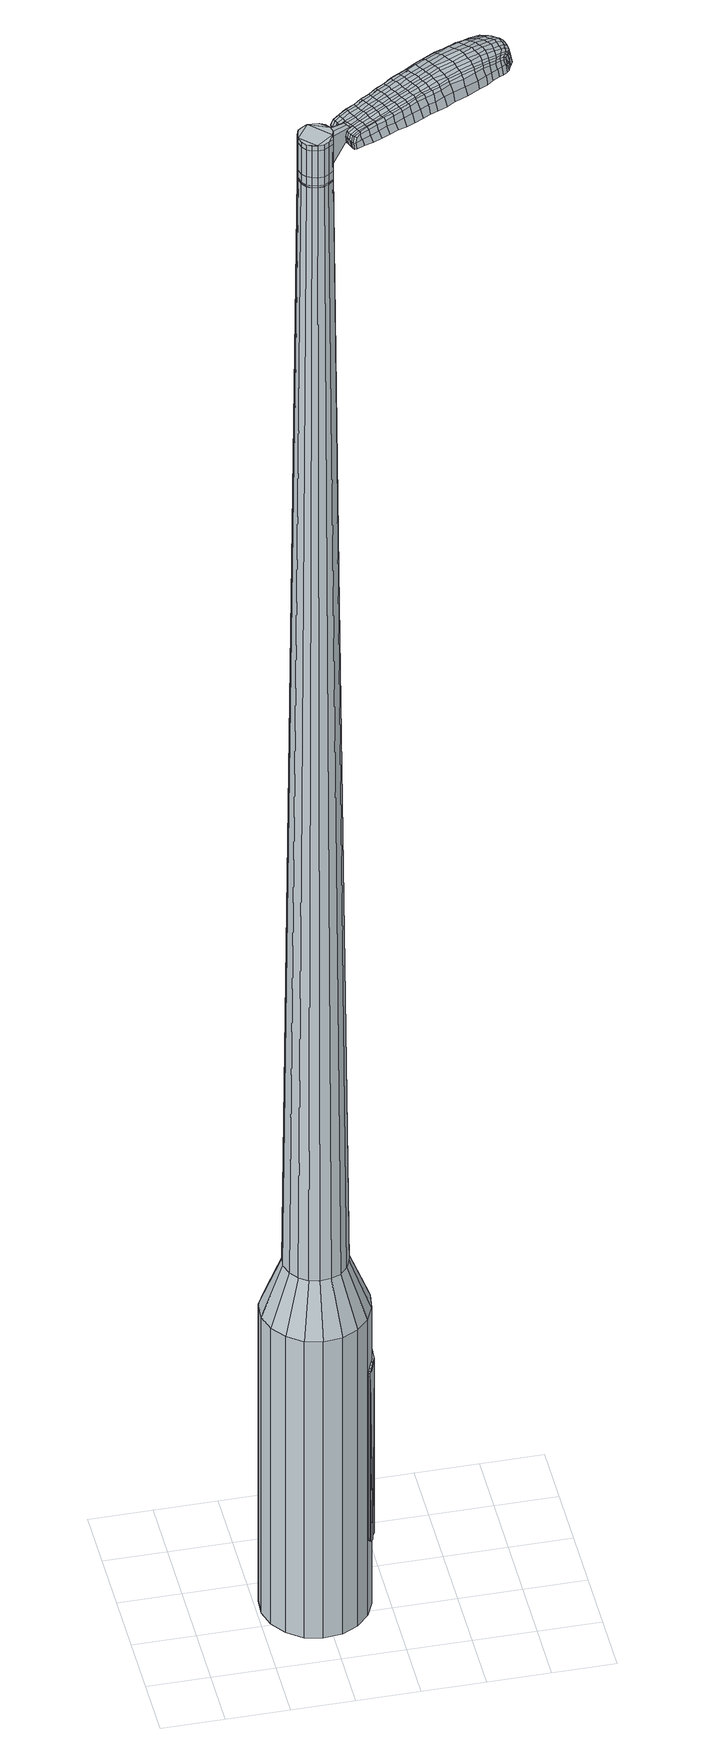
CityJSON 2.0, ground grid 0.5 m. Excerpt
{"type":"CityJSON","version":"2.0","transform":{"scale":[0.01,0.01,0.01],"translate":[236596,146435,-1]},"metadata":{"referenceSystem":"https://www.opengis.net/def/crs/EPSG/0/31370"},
"CityObjects":{
"object1":{"type":"GenericCityObject","attributes":{"cluster":511,"mean_distance_to_centroid":0.102,"new_centroid_x":236596.95,"new_centroid_y":146435.67,"mean_distance_to_camera":11.5,"H1":17.85,"H2":18.41,"Z_final":112.65,"cluster2":-1,"proj_x":236598.95,"proj_y":146439.86,"id_line":33864,"bearing_l":115.55,"distance":4.65,"orientation":"right","G_obj":25.55},"geometry":[{"type":"MultiSurface","lod":"2","boundaries":[[[0,1,2,3]],[[1,4,5,2]],[[4,6,7,5]],[[6,8,9,7]],[[8,10,11,9]],[[10,12,13,11]],[[12,14,15,13]],[[14,16,17,15]],[[16,18,19,17]],[[18,20,21,19]],[[20,22,23,21]],[[22,24,25,23]],[[24,26,27,25]],[[26,28,29,27]],[[28,30,31,29]],[[30,32,33,31]],[[32,34,35,33]],[[34,0,3,35]],[[36,37,38,39]],[[38,40,41,42]],[[41,43,42]],[[42,44,45,46]],[[45,47,46]],[[46,48,49,50]],[[49,51,50]],[[42,46,50,38]],[[50,52,39,38]],[[53,36,39]],[[2,5,7,35]],[[7,9,11,15]],[[11,13,15]],[[15,17,19,23]],[[19,21,23]],[[23,25,27,31]],[[27,29,31]],[[15,23,31,7]],[[31,33,35,7]],[[3,2,35]],[[1,0,54,55]],[[0,34,56,54]],[[34,32,57,56]],[[32,30,58,57]],[[30,28,59,58]],[[28,26,60,59]],[[26,24,61,60]],[[24,22,62,61]],[[22,20,63,62]],[[20,18,64,63]],[[18,16,65,64]],[[16,14,66,65]],[[14,12,67,66]],[[12,10,68,67]],[[10,8,69,68]],[[8,6,70,69]],[[6,4,71,70]],[[4,1,55,71]],[[55,54,72,73]],[[54,56,74,72]],[[56,57,75,74]],[[57,58,76,75]],[[58,59,77,76]],[[59,60,78,77]],[[60,61,79,78]],[[61,62,80,79]],[[62,63,81,80]],[[63,64,82,81]],[[64,65,83,82]],[[65,66,84,83]],[[66,67,85,84]],[[67,68,86,85]],[[68,69,87,86]],[[69,70,88,87]],[[70,71,89,88]],[[71,55,73,89]],[[90,91,92,93]],[[94,95,91,90]],[[75,96,95,94]],[[76,97,96,75]],[[98,99,97,76]],[[100,101,99,98]],[[102,103,101,100]],[[104,105,103,102]],[[106,107,105,104]],[[108,109,107,106]],[[110,111,109,108]],[[84,112,111,110]],[[85,113,112,84]],[[114,115,113,85]],[[87,116,115,114]],[[117,118,116,87]],[[89,119,118,117]],[[93,92,119,89]],[[120,121,122,123]],[[124,120,123,125]],[[126,124,125,127]],[[128,126,127,129]],[[130,128,129,131]],[[132,130,131,133]],[[134,132,133,135]],[[136,134,135,137]],[[138,136,137,139]],[[140,138,139,141]],[[142,140,141,143]],[[144,142,143,145]],[[146,144,145,147]],[[148,146,147,149]],[[150,148,149,151]],[[152,150,151,153]],[[73,72,90,93]],[[72,74,94,90]],[[74,75,94]],[[77,98,76]],[[77,78,100,98]],[[78,79,102,100]],[[79,80,104,102]],[[80,81,106,104]],[[81,82,108,106]],[[82,83,110,108]],[[83,84,110]],[[86,114,85]],[[86,87,114]],[[88,117,87]],[[88,89,117]],[[73,93,89]],[[154,155,92,91]],[[155,119,92]],[[156,118,119]],[[156,116,118]],[[157,115,116]],[[157,113,115]],[[158,111,112]],[[158,159,109,111]],[[159,160,107,109]],[[160,161,105,107]],[[161,162,103,105]],[[162,163,101,103]],[[163,164,99,101]],[[164,97,99]],[[165,95,96]],[[165,154,91,95]],[[39,52,152,166]],[[155,154,167,153]],[[53,39,166,121]],[[154,165,122,167]],[[36,53,121,120]],[[165,96,123,122]],[[37,36,120,124]],[[96,97,125,123]],[[38,37,124,126]],[[97,164,127,125]],[[40,38,126,128]],[[164,163,129,127]],[[41,40,128,130]],[[163,162,131,129]],[[43,41,130,132]],[[162,161,133,131]],[[42,43,132,134]],[[161,160,135,133]],[[44,42,134,136]],[[160,159,137,135]],[[45,44,136,138]],[[159,158,139,137]],[[47,45,138,140]],[[158,112,141,139]],[[46,47,140,142]],[[112,113,143,141]],[[48,46,142,144]],[[113,157,145,143]],[[49,48,144,146]],[[157,116,147,145]],[[51,49,146,148]],[[116,156,149,147]],[[50,51,148,150]],[[156,119,151,149]],[[52,50,150,152]],[[119,155,153,151]],[[152,153,168,169]],[[153,167,170,168]],[[167,122,171,170]],[[122,121,172,171]],[[121,166,173,172]],[[166,152,169,173]],[[174,175,176,177]],[[178,174,177,179]],[[174,178,180,181]],[[175,174,181,182]],[[183,184,185,186]],[[187,183,186,188]],[[183,187,189,190]],[[184,183,190,191]],[[192,193,194,195]],[[196,192,195,197]],[[192,196,198,199]],[[193,192,199,200]],[[201,202,203,204]],[[205,201,204,206]],[[201,205,207,208]],[[202,201,208,209]],[[210,211,212,213]],[[214,210,213,215]],[[210,214,216,217]],[[211,210,217,218]],[[219,220,221,222]],[[223,219,222,224]],[[219,223,225,226]],[[220,219,226,227]],[[228,229,230,231]],[[220,228,231,221]],[[228,220,227,232]],[[229,228,232,233]],[[234,235,236,237]],[[229,234,237,230]],[[234,229,233,238]],[[235,234,238,239]],[[240,178,179,241]],[[235,240,241,236]],[[240,235,239,242]],[[178,240,242,180]],[[243,244,245,246]],[[247,243,246,248]],[[243,247,249,250]],[[244,243,250,251]],[[252,253,254,255]],[[244,252,255,245]],[[252,244,251,256]],[[253,252,256,257]],[[258,259,260,261]],[[253,258,261,254]],[[258,253,257,262]],[[259,258,262,263]],[[264,265,266,267]],[[259,264,267,260]],[[264,259,263,268]],[[265,264,268,269]],[[270,175,182,271]],[[265,270,271,266]],[[270,265,269,272]],[[175,270,272,176]],[[273,274,275,276]],[[277,273,276,278]],[[273,277,279,280]],[[274,273,280,281]],[[282,283,284,285]],[[274,282,285,275]],[[282,274,281,286]],[[283,282,286,287]],[[288,289,290,291]],[[283,288,291,284]],[[288,283,287,292]],[[289,288,292,293]],[[294,187,188,295]],[[289,294,295,290]],[[294,289,293,296]],[[187,294,296,189]],[[297,298,299,300]],[[301,297,300,302]],[[297,301,303,304]],[[298,297,304,305]],[[306,307,308,309]],[[298,306,309,299]],[[306,298,305,310]],[[307,306,310,311]],[[312,313,314,315]],[[307,312,315,308]],[[312,307,311,316]],[[313,312,316,317]],[[318,319,320,321]],[[313,318,321,314]],[[318,313,317,322]],[[319,318,322,323]],[[324,184,191,325]],[[319,324,325,320]],[[324,319,323,326]],[[184,324,326,185]],[[327,213,212,328]],[[329,327,328,330]],[[327,329,331,332]],[[213,327,332,215]],[[333,329,330,334]],[[335,333,334,336]],[[333,335,337,338]],[[329,333,338,331]],[[339,335,336,340]],[[341,339,340,342]],[[339,341,343,344]],[[335,339,344,337]],[[345,341,342,346]],[[347,345,346,348]],[[345,347,349,350]],[[341,345,350,343]],[[351,347,348,352]],[[202,351,352,203]],[[351,202,209,353]],[[347,351,353,349]],[[354,355,200,199]],[[356,354,199,198]],[[354,356,357,358]],[[355,354,358,359]],[[360,361,359,358]],[[362,360,358,357]],[[360,362,363,364]],[[361,360,364,365]],[[366,367,365,364]],[[368,366,364,363]],[[366,368,369,370]],[[367,366,370,371]],[[372,373,371,370]],[[374,372,370,369]],[[372,374,207,205]],[[373,372,205,206]],[[375,376,377,378]],[[277,375,378,279]],[[375,277,278,379]],[[376,375,379,380]],[[381,196,197,382]],[[376,381,382,377]],[[381,376,380,383]],[[196,381,383,198]],[[384,385,386,387]],[[223,384,387,225]],[[384,223,224,388]],[[385,384,388,389]],[[390,391,392,393]],[[385,390,393,386]],[[390,385,389,394]],[[391,390,394,395]],[[396,193,200,397]],[[391,396,397,392]],[[396,391,395,398]],[[193,396,398,194]],[[399,400,401,402]],[[181,399,402,182]],[[399,181,180,403]],[[400,399,403,404]],[[405,406,407,408]],[[400,405,408,401]],[[405,400,404,409]],[[406,405,409,410]],[[411,204,203,412]],[[406,411,412,407]],[[411,406,410,413]],[[204,411,413,206]],[[414,415,416,417]],[[186,414,417,188]],[[414,186,185,418]],[[415,414,418,419]],[[420,208,207,421]],[[415,420,421,416]],[[420,415,419,422]],[[208,420,422,209]],[[423,424,425,426]],[[301,423,426,303]],[[423,301,302,427]],[[424,423,427,428]],[[429,214,215,430]],[[424,429,430,425]],[[429,424,428,431]],[[214,429,431,216]],[[432,433,434,435]],[[247,432,435,249]],[[432,247,248,436]],[[433,432,436,437]],[[438,439,440,441]],[[433,438,441,434]],[[438,433,437,442]],[[439,438,442,443]],[[444,211,218,445]],[[439,444,445,440]],[[444,439,443,446]],[[211,444,446,212]],[[447,448,437,436]],[[246,447,436,248]],[[447,246,245,449]],[[448,447,449,450]],[[451,452,443,442]],[[448,451,442,437]],[[451,448,450,453]],[[452,451,453,454]],[[455,328,212,446]],[[452,455,446,443]],[[455,452,454,456]],[[328,455,456,330]],[[457,458,459,460]],[[304,457,460,305]],[[457,304,303,426]],[[458,457,426,425]],[[461,332,331,462]],[[458,461,462,459]],[[461,458,425,430]],[[332,461,430,215]],[[463,464,450,449]],[[255,463,449,245]],[[463,255,254,465]],[[464,463,465,466]],[[467,468,454,453]],[[464,467,453,450]],[[467,464,466,469]],[[468,467,469,470]],[[471,334,330,456]],[[468,471,456,454]],[[471,468,470,472]],[[334,471,472,336]],[[473,474,475,476]],[[310,473,476,311]],[[473,310,305,460]],[[474,473,460,459]],[[477,338,337,478]],[[474,477,478,475]],[[477,474,459,462]],[[338,477,462,331]],[[479,480,466,465]],[[261,479,465,254]],[[479,261,260,481]],[[480,479,481,482]],[[483,484,470,469]],[[480,483,469,466]],[[483,480,482,485]],[[484,483,485,486]],[[487,340,336,472]],[[484,487,472,470]],[[487,484,486,488]],[[340,487,488,342]],[[489,490,491,492]],[[316,489,492,317]],[[489,316,311,476]],[[490,489,476,475]],[[493,344,343,494]],[[490,493,494,491]],[[493,490,475,478]],[[344,493,478,337]],[[495,496,482,481]],[[267,495,481,260]],[[495,267,266,497]],[[496,495,497,498]],[[499,500,486,485]],[[496,499,485,482]],[[499,496,498,501]],[[500,499,501,502]],[[503,346,342,488]],[[500,503,488,486]],[[503,500,502,504]],[[346,503,504,348]],[[505,506,507,508]],[[322,505,508,323]],[[505,322,317,492]],[[506,505,492,491]],[[509,350,349,510]],[[506,509,510,507]],[[509,506,491,494]],[[350,509,494,343]],[[511,512,498,497]],[[271,511,497,266]],[[511,271,182,402]],[[512,511,402,401]],[[513,514,502,501]],[[512,513,501,498]],[[513,512,401,408]],[[514,513,408,407]],[[515,352,348,504]],[[514,515,504,502]],[[515,514,407,412]],[[352,515,412,203]],[[516,517,419,418]],[[326,516,418,185]],[[516,326,323,508]],[[517,516,508,507]],[[518,353,209,422]],[[517,518,422,419]],[[518,517,507,510]],[[353,518,510,349]],[[519,520,380,379]],[[276,519,379,278]],[[519,276,275,521]],[[520,519,521,522]],[[523,356,198,383]],[[520,523,383,380]],[[523,520,522,524]],[[356,523,524,357]],[[525,526,527,528]],[[226,525,528,227]],[[525,226,225,387]],[[526,525,387,386]],[[529,530,531,532]],[[526,529,532,527]],[[529,526,386,393]],[[530,529,393,392]],[[533,355,359,534]],[[530,533,534,531]],[[533,530,392,397]],[[355,533,397,200]],[[535,536,522,521]],[[285,535,521,275]],[[535,285,284,537]],[[536,535,537,538]],[[539,362,357,524]],[[536,539,524,522]],[[539,536,538,540]],[[362,539,540,363]],[[541,542,543,544]],[[232,541,544,233]],[[541,232,227,528]],[[542,541,528,527]],[[545,546,547,548]],[[542,545,548,543]],[[545,542,527,532]],[[546,545,532,531]],[[549,361,365,550]],[[546,549,550,547]],[[549,546,531,534]],[[361,549,534,359]],[[551,552,538,537]],[[291,551,537,284]],[[551,291,290,553]],[[552,551,553,554]],[[555,368,363,540]],[[552,555,540,538]],[[555,552,554,556]],[[368,555,556,369]],[[557,558,559,560]],[[238,557,560,239]],[[557,238,233,544]],[[558,557,544,543]],[[561,562,563,564]],[[558,561,564,559]],[[561,558,543,548]],[[562,561,548,547]],[[565,367,371,566]],[[562,565,566,563]],[[565,562,547,550]],[[367,565,550,365]],[[567,568,554,553]],[[295,567,553,290]],[[567,295,188,417]],[[568,567,417,416]],[[569,374,369,556]],[[568,569,556,554]],[[569,568,416,421]],[[374,569,421,207]],[[570,571,404,403]],[[242,570,403,180]],[[570,242,239,560]],[[571,570,560,559]],[[572,573,410,409]],[[571,572,409,404]],[[572,571,559,564]],[[573,572,564,563]],[[574,373,206,413]],[[573,574,413,410]],[[574,573,563,566]],[[373,574,566,371]],[[575,576,577,578]],[[578,577,579,580]],[[581,579,577,582]],[[582,577,576,583]],[[584,585,586,587]],[[587,586,588,589]],[[590,588,586,591]],[[591,586,585,592]],[[593,594,595,596]],[[596,595,597,598]],[[599,597,595,600]],[[600,595,594,601]],[[602,603,604,605]],[[605,604,606,607]],[[608,606,604,609]],[[609,604,603,610]],[[611,612,613,614]],[[614,613,615,616]],[[617,615,613,618]],[[618,613,612,619]],[[620,621,622,623]],[[623,622,624,625]],[[626,624,622,627]],[[627,622,621,628]],[[629,630,631,632]],[[632,631,621,620]],[[628,621,631,633]],[[633,631,630,634]],[[635,636,637,638]],[[638,637,630,629]],[[634,630,637,639]],[[639,637,636,640]],[[580,579,641,642]],[[642,641,636,635]],[[640,636,641,643]],[[643,641,579,581]],[[644,645,646,647]],[[647,646,648,649]],[[650,648,646,651]],[[651,646,645,652]],[[653,654,655,656]],[[656,655,645,644]],[[652,645,655,657]],[[657,655,654,658]],[[659,660,661,662]],[[662,661,654,653]],[[658,654,661,663]],[[663,661,660,664]],[[665,666,667,668]],[[668,667,660,659]],[[664,660,667,669]],[[669,667,666,670]],[[583,576,671,672]],[[672,671,666,665]],[[670,666,671,673]],[[673,671,576,575]],[[674,675,676,677]],[[677,676,678,679]],[[680,678,676,681]],[[681,676,675,682]],[[683,684,685,686]],[[686,685,675,674]],[[682,675,685,687]],[[687,685,684,688]],[[689,690,691,692]],[[692,691,684,683]],[[688,684,691,693]],[[693,691,690,694]],[[589,588,695,696]],[[696,695,690,689]],[[694,690,695,697]],[[697,695,588,590]],[[698,699,700,701]],[[701,700,702,703]],[[704,702,700,705]],[[705,700,699,706]],[[707,708,709,710]],[[710,709,699,698]],[[706,699,709,711]],[[711,709,708,712]],[[713,714,715,716]],[[716,715,708,707]],[[712,708,715,717]],[[717,715,714,718]],[[719,720,721,722]],[[722,721,714,713]],[[718,714,721,723]],[[723,721,720,724]],[[592,585,725,726]],[[726,725,720,719]],[[724,720,725,727]],[[727,725,585,584]],[[611,614,728,729]],[[729,728,730,731]],[[732,730,728,733]],[[733,728,614,616]],[[731,730,734,735]],[[735,734,736,737]],[[738,736,734,739]],[[739,734,730,732]],[[737,736,740,741]],[[741,740,742,743]],[[744,742,740,745]],[[745,740,736,738]],[[743,742,746,747]],[[747,746,748,749]],[[750,748,746,751]],[[751,746,742,744]],[[749,748,752,753]],[[753,752,603,602]],[[610,603,752,754]],[[754,752,748,750]],[[601,755,756,600]],[[600,756,757,599]],[[758,757,756,759]],[[759,756,755,760]],[[760,761,762,759]],[[759,762,763,758]],[[764,763,762,765]],[[765,762,761,766]],[[766,767,768,765]],[[765,768,769,764]],[[770,769,768,771]],[[771,768,767,772]],[[772,773,774,771]],[[771,774,775,770]],[[608,775,774,606]],[[606,774,773,607]],[[776,777,778,779]],[[779,778,678,680]],[[679,678,778,780]],[[780,778,777,781]],[[598,597,782,783]],[[783,782,777,776]],[[781,777,782,784]],[[784,782,597,599]],[[785,786,787,788]],[[788,787,624,626]],[[625,624,787,789]],[[789,787,786,790]],[[791,792,793,794]],[[794,793,786,785]],[[790,786,793,795]],[[795,793,792,796]],[[601,594,797,798]],[[798,797,792,791]],[[796,792,797,799]],[[799,797,594,593]],[[800,801,802,803]],[[803,802,582,583]],[[581,582,802,804]],[[804,802,801,805]],[[806,807,808,809]],[[809,808,801,800]],[[805,801,808,810]],[[810,808,807,811]],[[602,605,812,813]],[[813,812,807,806]],[[811,807,812,814]],[[814,812,605,607]],[[815,816,817,818]],[[818,817,587,589]],[[584,587,817,819]],[[819,817,816,820]],[[608,609,821,822]],[[822,821,816,815]],[[820,816,821,823]],[[823,821,609,610]],[[824,825,702,826]],[[826,702,704]],[[703,702,827]],[[827,702,825,828]],[[616,615,829,830]],[[830,829,825,824]],[[828,825,829,831]],[[831,829,615,617]],[[832,833,834,835]],[[835,834,648,650]],[[649,648,834,836]],[[836,834,833,837]],[[838,839,840,841]],[[841,840,833,832]],[[837,833,840,842]],[[842,840,839,843]],[[619,612,844,845]],[[845,844,839,838]],[[843,839,844,846]],[[846,844,612,611]],[[837,847,848,836]],[[836,848,647,649]],[[644,647,848,849]],[[849,848,847,850]],[[843,851,852,842]],[[842,852,847,837]],[[850,847,852,853]],[[853,852,851,854]],[[611,729,855,846]],[[846,855,851,843]],[[854,851,855,856]],[[856,855,729,731]],[[857,858,859]],[[859,858,705,706]],[[704,705,858,826]],[[826,858,824]],[[732,733,860,861]],[[861,860,858,857]],[[824,858,860,830]],[[830,860,733,616]],[[850,862,863,849]],[[849,863,656,644]],[[653,656,863,864]],[[864,863,862,865]],[[854,866,867,853]],[[853,867,862,850]],[[865,862,867,868]],[[868,867,866,869]],[[731,735,870,856]],[[856,870,866,854]],[[869,866,870,871]],[[871,870,735,737]],[[872,873,874,875]],[[875,874,711,712]],[[706,711,874,859]],[[859,874,873,857]],[[738,739,876,877]],[[877,876,873,872]],[[857,873,876,861]],[[861,876,739,732]],[[865,878,879,864]],[[864,879,662,653]],[[659,662,879,880]],[[880,879,878,881]],[[869,882,883,868]],[[868,883,878,865]],[[881,878,883,884]],[[884,883,882,885]],[[737,741,886,871]],[[871,886,882,869]],[[885,882,886,887]],[[887,886,741,743]],[[888,889,890,891]],[[891,890,717,718]],[[712,717,890,875]],[[875,890,889,872]],[[744,745,892,893]],[[893,892,889,888]],[[872,889,892,877]],[[877,892,745,738]],[[881,894,895,880]],[[880,895,668,659]],[[665,668,895,896]],[[896,895,894,897]],[[885,898,899,884]],[[884,899,894,881]],[[897,894,899,900]],[[900,899,898,901]],[[743,747,902,887]],[[887,902,898,885]],[[901,898,902,903]],[[903,902,747,749]],[[904,905,906,907]],[[907,906,723,724]],[[718,723,906,891]],[[891,906,905,888]],[[750,751,908,909]],[[909,908,905,904]],[[888,905,908,893]],[[893,908,751,744]],[[897,910,911,896]],[[896,911,672,665]],[[583,672,911,803]],[[803,911,910,800]],[[901,912,913,900]],[[900,913,910,897]],[[800,910,913,809]],[[809,913,912,806]],[[749,753,914,903]],[[903,914,912,901]],[[806,912,914,813]],[[813,914,753,602]],[[820,915,916,819]],[[819,916,727,584]],[[724,727,916,907]],[[907,916,915,904]],[[610,754,917,823]],[[823,917,915,820]],[[904,915,917,909]],[[909,917,754,750]],[[781,918,919,780]],[[780,919,677,679]],[[674,677,919,920]],[[920,919,918,921]],[[599,757,922,784]],[[784,922,918,781]],[[921,918,922,923]],[[923,922,757,758]],[[924,925,926,927]],[[927,926,627,628]],[[626,627,926,788]],[[788,926,925,785]],[[928,929,930,931]],[[931,930,925,924]],[[785,925,930,794]],[[794,930,929,791]],[[760,755,932,933]],[[933,932,929,928]],[[791,929,932,798]],[[798,932,755,601]],[[921,934,935,920]],[[920,935,686,674]],[[683,686,935,936]],[[936,935,934,937]],[[758,763,938,923]],[[923,938,934,921]],[[937,934,938,939]],[[939,938,763,764]],[[940,941,942,943]],[[943,942,633,634]],[[628,633,942,927]],[[927,942,941,924]],[[944,945,946,947]],[[947,946,941,940]],[[924,941,946,931]],[[931,946,945,928]],[[766,761,948,949]],[[949,948,945,944]],[[928,945,948,933]],[[933,948,761,760]],[[937,950,951,936]],[[936,951,692,683]],[[689,692,951,952]],[[952,951,950,953]],[[764,769,954,939]],[[939,954,950,937]],[[953,950,954,955]],[[955,954,769,770]],[[956,957,958,959]],[[959,958,639,640]],[[634,639,958,943]],[[943,958,957,940]],[[960,961,962,963]],[[963,962,957,956]],[[940,957,962,947]],[[947,962,961,944]],[[772,767,964,965]],[[965,964,961,960]],[[944,961,964,949]],[[949,964,767,766]],[[953,966,967,952]],[[952,967,696,689]],[[589,696,967,818]],[[818,967,966,815]],[[770,775,968,955]],[[955,968,966,953]],[[815,966,968,822]],[[822,968,775,608]],[[805,969,970,804]],[[804,970,643,581]],[[640,643,970,959]],[[959,970,969,956]],[[811,971,972,810]],[[810,972,969,805]],[[956,969,972,963]],[[963,972,971,960]],[[607,773,973,814]],[[814,973,971,811]],[[960,971,973,965]],[[965,973,773,772]],[[575,578,177,176]],[[578,580,179,177]],[[590,591,190,189]],[[591,592,191,190]],[[593,596,195,194]],[[596,598,197,195]],[[617,618,217,216]],[[618,619,218,217]],[[620,623,222,221]],[[623,625,224,222]],[[629,632,231,230]],[[632,620,221,231]],[[635,638,237,236]],[[638,629,230,237]],[[580,642,241,179]],[[642,635,236,241]],[[650,651,250,249]],[[651,652,251,250]],[[652,657,256,251]],[[657,658,257,256]],[[658,663,262,257]],[[663,664,263,262]],[[664,669,268,263]],[[669,670,269,268]],[[670,673,272,269]],[[673,575,176,272]],[[680,681,280,279]],[[681,682,281,280]],[[682,687,286,281]],[[687,688,287,286]],[[688,693,292,287]],[[693,694,293,292]],[[694,697,296,293]],[[697,590,189,296]],[[698,701,300,299]],[[701,703,302,300]],[[707,710,309,308]],[[710,698,299,309]],[[713,716,315,314]],[[716,707,308,315]],[[719,722,321,320]],[[722,713,314,321]],[[592,726,325,191]],[[726,719,320,325]],[[776,779,378,377]],[[779,680,279,378]],[[598,783,382,197]],[[783,776,377,382]],[[625,789,388,224]],[[789,790,389,388]],[[790,795,394,389]],[[795,796,395,394]],[[796,799,398,395]],[[799,593,194,398]],[[703,827,427,302]],[[827,828,428,427]],[[828,831,431,428]],[[831,617,216,431]],[[832,835,435,434]],[[835,650,249,435]],[[838,841,441,440]],[[841,832,434,441]],[[619,845,445,218]],[[845,838,440,445]],[[974,975,976,977]],[[978,979,977,976]],[[980,981,982,983]],[[984,985,986,987]],[[975,988,989,976]],[[990,978,976,989]],[[991,980,983,992]],[[993,994,985,984]],[[988,995,996,989]],[[996,997,990,989]],[[998,991,992,999]],[[1000,994,993,1001]],[[995,1002,1003,996]],[[1003,1004,997,996]],[[1005,998,999,1006]],[[1007,1000,1001,1008]],[[1009,1010,1011,1012]],[[1013,1014,1010,1009]],[[1013,1015,1016,1014]],[[1015,1017,1018,1016]],[[1019,1020,1021,1022]],[[1023,1024,1020,1019]],[[1025,1026,1024,1023]],[[1027,1028,1026,1025]],[[1022,1011,1010,1019]],[[1019,1010,1014,1023]],[[1014,1016,1025,1023]],[[1016,1018,1027,1025]],[[983,982,979,978]],[[992,983,978,990]],[[997,999,992,990]],[[1004,1006,999,997]],[[984,987,981,980]],[[993,984,980,991]],[[1001,993,991,998]],[[1008,1001,998,1005]],[[985,1009,1012,986]],[[994,1013,1009,985]],[[1015,1013,994,1000]],[[1017,1015,1000,1007]],[[1029,1030,1031,1032]],[[1031,1033,1034,1035]],[[1031,1035,1036,1037]],[[1031,1037,1032]],[[1038,1029,1032,1039]],[[1040,1039,1032,1041]],[[1042,1041,1032]],[[1043,1031,1030,1044]],[[1045,1043,1044,1046]],[[1047,1045,1046,1048]],[[1049,1047,1048,1050]],[[1051,1049,1050,1052]],[[1052,1053,1054,1055]],[[1052,1055,1056,1057]],[[1052,1057,1058,1059]],[[1058,1060,1061,1062]],[[1058,1062,1063,1064]],[[1058,1064,1059]],[[1052,1059,1051]],[[1065,1066,1030,1029]],[[1067,1068,1033,1031]],[[1069,1070,1042,1032]],[[1066,1071,1044,1030]],[[1072,1067,1031,1043]],[[1071,1073,1046,1044]],[[1074,1072,1043,1045]],[[1073,1075,1048,1046]],[[1076,1074,1045,1047]],[[1075,1077,1050,1048]],[[1078,1076,1047,1049]],[[1077,1079,1052,1050]],[[1080,1078,1049,1051]],[[1079,1081,1053,1052]],[[1082,1083,1060,1058]],[[1084,1080,1051,1059]],[[1054,1053,1081,1085]],[[1055,1054,1085,1086]],[[1056,1055,1086,1087]],[[1057,1056,1087,1088]],[[1058,1057,1088,1082]],[[1089,1065,1029,1038]],[[1090,1089,1038,1039]],[[1091,1090,1039,1040]],[[1092,1091,1040,1041]],[[1070,1092,1041,1042]],[[1034,1033,1068,1093]],[[1061,1060,1083,1094]],[[1035,1034,1093,1095]],[[1036,1035,1095,1096]],[[1037,1036,1096,1097]],[[1032,1037,1097,1069]],[[1062,1061,1094,1098]],[[1063,1062,1098,1099]],[[1064,1063,1099,1100]],[[1059,1064,1100,1084]]]}]}
},
"vertices":[
[134,87,384],[138,73,384],[138,73,96],[134,87,96],[136,58,384],[136,58,96],[130,45,384],[130,45,96],[120,35,384],[120,35,96],[107,28,384],[107,28,96],[92,27,384],[92,27,96],[78,30,384],[78,30,96],[66,39,384],[66,39,96],[57,51,384],[57,51,96],[53,65,384],[53,65,96],[54,80,384],[54,80,96],[61,93,384],[61,93,96],[71,103,384],[71,103,96],[84,110,384],[84,110,96],[99,111,384],[99,111,96],[113,107,384],[113,107,96],[125,99,384],[125,99,96],[101,81,1524],[96,82,1524],[92,82,1524],[108,75,1524],[88,80,1524],[84,77,1524],[82,68,1524],[82,72,1524],[83,63,1524],[86,59,1524],[94,56,1524],[90,57,1524],[99,56,1524],[103,58,1524],[108,66,1524],[107,61,1524],[109,70,1524],[105,79,1524],[118,80,429],[121,71,429],[113,87,429],[106,92,429],[97,94,429],[89,93,429],[81,89,429],[75,83,429],[71,75,429],[70,67,429],[73,58,429],[78,51,429],[85,46,429],[93,44,429],[102,45,429],[110,48,429],[116,55,429],[120,63,429],[108,75,1483],[109,70,1483],[105,79,1483],[101,81,1483],[96,82,1483],[92,82,1483],[88,80,1483],[84,77,1483],[82,72,1483],[82,68,1483],[83,63,1483],[86,59,1483],[90,57,1483],[94,56,1483],[99,56,1483],[103,58,1483],[107,61,1483],[108,66,1483],[107,74,1483],[107,74,1485],[108,70,1485],[108,70,1483],[104,78,1483],[104,78,1485],[101,81,1485],[96,82,1485],[92,81,1483],[92,81,1485],[88,79,1483],[88,79,1485],[85,76,1483],[85,76,1485],[83,72,1483],[83,72,1485],[83,68,1483],[83,68,1485],[84,63,1483],[84,63,1485],[86,60,1483],[86,60,1485],[90,57,1485],[94,56,1485],[99,57,1483],[99,57,1485],[103,58,1485],[106,62,1483],[106,62,1485],[108,66,1485],[101,81,1519],[105,79,1519],[105,79,1493],[101,81,1493],[96,82,1519],[96,82,1493],[92,82,1519],[92,82,1493],[88,80,1519],[88,80,1493],[84,77,1519],[84,77,1493],[82,72,1519],[82,72,1493],[82,68,1519],[82,68,1493],[83,63,1519],[83,63,1493],[86,59,1519],[86,59,1493],[90,57,1519],[90,57,1493],[94,56,1519],[94,56,1493],[99,56,1519],[99,56,1493],[103,58,1519],[103,58,1493],[107,61,1519],[107,61,1493],[108,66,1519],[108,66,1493],[109,70,1519],[109,70,1493],[108,75,1485],[109,70,1485],[107,61,1485],[99,56,1485],[86,59,1485],[83,63,1485],[82,68,1485],[82,72,1485],[84,77,1485],[88,80,1485],[92,82,1485],[105,79,1485],[108,75,1519],[108,75,1493],[126,80,1513],[126,80,1518],[124,83,1513],[123,86,1513],[123,86,1518],[124,83,1518],[200,97,1519],[193,94,1518],[195,94,1509],[202,96,1510],[208,101,1519],[209,100,1510],[206,102,1526],[198,98,1525],[192,95,1525],[183,132,1519],[177,129,1518],[177,127,1525],[183,130,1525],[191,136,1519],[191,134,1526],[192,138,1510],[184,134,1510],[178,131,1509],[257,148,1519],[259,144,1519],[259,145,1513],[258,148,1513],[254,151,1519],[255,151,1513],[253,150,1524],[256,147,1524],[257,144,1524],[190,116,1530],[184,113,1529],[185,110,1529],[192,113,1530],[198,120,1531],[200,117,1531],[197,123,1530],[189,119,1530],[182,116,1529],[118,81,1512],[119,78,1512],[120,79,1517],[119,81,1517],[116,83,1512],[117,84,1517],[117,84,1506],[118,81,1506],[119,79,1506],[253,124,1519],[250,122,1519],[251,121,1512],[254,123,1512],[254,125,1518],[256,125,1512],[254,126,1522],[252,125,1523],[249,123,1524],[246,120,1519],[241,117,1519],[242,116,1512],[247,119,1512],[245,121,1524],[240,118,1525],[236,114,1519],[229,110,1519],[230,110,1511],[237,113,1511],[234,115,1526],[227,111,1526],[218,105,1519],[220,105,1510],[217,106,1526],[131,69,1513],[138,72,1513],[137,73,1518],[130,70,1517],[126,67,1512],[127,68,1516],[127,67,1506],[133,69,1507],[140,71,1507],[145,75,1514],[152,78,1515],[151,78,1520],[144,76,1519],[147,74,1507],[154,77,1507],[159,80,1515],[166,83,1516],[165,84,1522],[158,81,1521],[161,80,1508],[168,82,1508],[173,86,1517],[180,89,1517],[178,90,1524],[172,87,1523],[175,85,1508],[182,88,1509],[187,92,1518],[185,93,1524],[188,91,1509],[238,156,1519],[235,155,1519],[235,154,1524],[238,155,1523],[240,157,1518],[240,156,1522],[241,158,1512],[238,158,1512],[235,157,1512],[230,154,1519],[225,152,1519],[225,150,1525],[230,152,1524],[230,155,1512],[225,153,1512],[219,149,1519],[212,146,1519],[212,145,1526],[219,148,1526],[220,151,1511],[212,148,1511],[202,141,1519],[201,139,1526],[202,143,1510],[118,97,1513],[125,100,1513],[125,102,1507],[119,98,1507],[114,93,1512],[114,95,1506],[115,93,1516],[118,95,1517],[125,99,1518],[132,104,1514],[138,107,1515],[139,109,1507],[132,105,1507],[131,102,1519],[138,106,1520],[145,111,1515],[151,115,1516],[152,116,1508],[145,113,1508],[145,109,1521],[151,113,1522],[158,118,1517],[164,122,1517],[165,124,1509],[158,120,1508],[158,117,1523],[164,120,1524],[171,125,1518],[171,127,1509],[170,123,1524],[123,84,1519],[125,81,1519],[130,87,1520],[131,84,1520],[129,89,1520],[122,86,1519],[137,90,1522],[138,88,1522],[144,93,1523],[145,91,1523],[142,96,1523],[136,93,1521],[150,97,1524],[152,94,1524],[157,100,1525],[158,97,1525],[156,103,1525],[149,99,1524],[164,103,1526],[165,100,1526],[170,106,1527],[172,103,1527],[169,109,1527],[162,106,1526],[177,109,1528],[178,107,1528],[175,113,1528],[253,146,1527],[254,142,1527],[250,149,1526],[246,147,1527],[249,144,1528],[250,141,1528],[243,141,1529],[245,138,1529],[241,145,1528],[234,141,1530],[236,138,1530],[238,135,1530],[230,135,1531],[231,131,1531],[228,138,1530],[220,134,1531],[222,131,1531],[223,128,1531],[210,125,1531],[212,122,1531],[208,129,1531],[243,157,1518],[246,156,1519],[246,157,1513],[243,158,1513],[242,156,1523],[245,155,1523],[250,154,1519],[251,155,1513],[249,153,1524],[256,127,1518],[257,130,1518],[256,130,1523],[254,127,1523],[257,127,1513],[258,129,1513],[259,133,1519],[259,137,1519],[258,136,1524],[257,133,1523],[260,133,1513],[260,137,1513],[259,141,1519],[258,140,1524],[260,141,1513],[197,99,1528],[197,101,1528],[190,98,1528],[191,97,1527],[205,103,1528],[205,105,1529],[196,104,1529],[194,107,1530],[188,104,1529],[189,101,1528],[204,107,1529],[203,110,1530],[193,110,1530],[186,107,1529],[201,114,1531],[184,129,1528],[185,127,1529],[193,131,1529],[191,133,1528],[177,125,1527],[178,123,1528],[187,123,1529],[195,127,1530],[180,120,1528],[112,92,1512],[113,90,1512],[115,90,1517],[114,92,1517],[113,93,1506],[114,91,1506],[115,87,1512],[116,87,1517],[115,88,1506],[124,67,1512],[123,69,1512],[124,69,1506],[125,67,1506],[125,69,1517],[124,70,1517],[122,71,1512],[121,74,1512],[122,74,1506],[123,71,1506],[123,72,1517],[122,74,1517],[120,76,1512],[121,76,1506],[121,77,1517],[130,71,1519],[129,72,1519],[136,74,1520],[136,75,1520],[128,74,1519],[127,77,1519],[135,77,1520],[134,80,1520],[126,79,1519],[132,82,1520],[119,94,1519],[119,92,1519],[126,96,1520],[125,98,1520],[121,89,1519],[127,93,1520],[143,77,1521],[143,78,1521],[150,80,1522],[149,81,1522],[142,80,1521],[140,83,1521],[148,83,1522],[147,86,1523],[139,85,1522],[146,88,1523],[132,101,1521],[133,99,1521],[139,103,1522],[138,105,1522],[134,96,1521],[141,100,1522],[157,82,1523],[156,84,1523],[164,85,1524],[163,87,1524],[155,86,1523],[154,89,1524],[162,89,1525],[161,92,1525],[153,91,1524],[159,94,1525],[145,108,1523],[146,106,1523],[152,110,1524],[151,112,1524],[147,103,1524],[154,106,1525],[171,88,1525],[170,90,1525],[177,91,1526],[177,93,1526],[169,92,1526],[167,95,1526],[176,95,1527],[174,98,1527],[166,98,1526],[173,101,1527],[158,115,1525],[159,113,1525],[165,116,1526],[164,119,1526],[161,110,1526],[167,113,1527],[184,94,1527],[183,96,1527],[182,98,1527],[181,101,1528],[180,104,1528],[171,122,1527],[172,120,1527],[174,116,1528],[240,155,1525],[242,154,1525],[236,153,1526],[239,152,1526],[246,152,1526],[243,150,1527],[252,126,1525],[254,129,1525],[250,127,1526],[249,125,1525],[255,132,1525],[255,135,1526],[252,133,1527],[251,130,1526],[255,139,1526],[251,137,1527],[231,152,1526],[234,150,1527],[226,149,1527],[228,148,1528],[237,148,1528],[231,145,1529],[245,122,1526],[246,124,1527],[240,121,1528],[240,119,1527],[246,127,1527],[246,131,1528],[240,128,1529],[240,124,1528],[246,134,1528],[239,131,1530],[220,147,1528],[222,145,1529],[213,143,1528],[214,142,1529],[225,142,1529],[217,138,1530],[234,116,1528],[234,118,1528],[227,115,1529],[227,113,1528],[234,121,1529],[234,125,1530],[226,121,1530],[226,117,1530],[233,128,1530],[224,124,1531],[202,138,1529],[203,136,1529],[206,133,1530],[216,108,1528],[216,110,1529],[215,112,1530],[214,116,1530],[213,119,1531],[194,95,1509],[192,96,1518],[199,99,1518],[201,98,1509],[207,102,1519],[209,102,1510],[205,103,1525],[197,100,1525],[191,97,1525],[178,125,1525],[178,127,1518],[184,130,1518],[184,129,1525],[192,134,1519],[192,132,1525],[192,136,1510],[185,132,1509],[179,129,1509],[257,144,1513],[256,144,1519],[255,147,1519],[256,147,1513],[253,149,1519],[253,150,1513],[252,149,1524],[254,146,1524],[255,143,1524],[185,110,1528],[184,113,1528],[191,116,1529],[192,113,1529],[199,120,1529],[200,117,1529],[197,123,1529],[189,119,1529],[183,116,1528],[121,80,1516],[121,79,1512],[120,82,1512],[120,82,1516],[118,84,1512],[119,85,1516],[119,85,1506],[120,82,1506],[122,80,1506],[250,123,1512],[249,124,1519],[251,125,1518],[253,125,1512],[253,127,1518],[254,126,1512],[252,127,1522],[250,126,1523],[248,125,1523],[241,118,1512],[240,118,1519],[245,121,1519],[246,120,1512],[244,122,1524],[239,119,1525],[229,111,1511],[228,112,1519],[235,116,1519],[236,115,1511],[233,117,1525],[226,113,1526],[217,107,1519],[219,106,1510],[216,108,1526],[137,75,1518],[138,74,1513],[131,71,1513],[130,72,1517],[126,69,1512],[126,70,1515],[127,69,1506],[132,70,1506],[139,73,1507],[150,80,1520],[152,79,1514],[145,77,1514],[144,77,1519],[146,76,1507],[153,79,1507],[164,86,1522],[165,85,1516],[159,82,1515],[157,83,1521],[160,81,1508],[167,84,1508],[178,92,1523],[179,91,1517],[172,88,1516],[171,89,1522],[174,87,1508],[181,90,1508],[186,93,1517],[184,94,1524],[188,93,1509],[235,152,1523],[235,154,1519],[238,155,1518],[238,153,1523],[240,155,1518],[240,154,1522],[241,156,1512],[239,156,1512],[236,155,1512],[225,148,1525],[225,150,1519],[231,152,1519],[231,151,1524],[231,154,1512],[226,152,1512],[213,143,1526],[213,144,1519],[220,148,1519],[220,146,1525],[220,149,1511],[213,146,1511],[202,139,1519],[202,138,1526],[203,141,1510],[126,100,1507],[126,98,1513],[120,95,1513],[120,96,1506],[115,92,1512],[116,93,1506],[116,92,1515],[120,94,1517],[126,97,1518],[140,107,1507],[139,106,1514],[133,102,1514],[133,104,1507],[133,101,1519],[139,104,1520],[153,115,1508],[152,113,1516],[146,109,1515],[146,111,1508],[146,108,1521],[152,111,1522],[166,122,1508],[165,120,1517],[159,117,1516],[159,118,1508],[159,115,1522],[165,118,1523],[172,124,1517],[172,125,1509],[171,122,1524],[124,84,1518],[125,82,1518],[131,87,1519],[132,85,1519],[130,90,1519],[123,87,1518],[137,90,1520],[139,88,1520],[144,93,1521],[145,91,1521],[143,96,1521],[136,93,1520],[151,97,1523],[152,94,1523],[158,100,1524],[159,97,1524],[156,103,1524],[150,100,1523],[164,103,1525],[165,101,1525],[171,106,1526],[172,104,1526],[169,109,1526],[163,106,1525],[177,110,1527],[179,107,1527],[176,113,1527],[253,142,1526],[252,145,1526],[249,148,1525],[246,146,1526],[248,143,1526],[250,140,1526],[244,138,1528],[243,141,1528],[240,144,1527],[234,141,1528],[236,138,1529],[237,135,1529],[231,131,1530],[230,135,1530],[228,138,1529],[220,134,1530],[222,131,1530],[223,128,1530],[212,122,1530],[210,125,1530],[208,129,1530],[245,155,1513],[245,154,1518],[242,155,1518],[242,156,1512],[241,154,1523],[244,153,1523],[249,152,1519],[249,153,1513],[248,151,1523],[254,130,1523],[255,130,1518],[254,128,1518],[253,128,1523],[255,128,1512],[256,130,1512],[256,137,1523],[257,137,1519],[256,134,1519],[255,133,1523],[257,133,1513],[258,137,1513],[257,140,1519],[256,140,1524],[258,141,1513],[190,99,1527],[197,102,1527],[197,101,1527],[190,98,1526],[205,104,1527],[204,105,1528],[188,104,1528],[194,107,1528],[196,104,1528],[189,102,1527],[204,108,1528],[203,111,1529],[193,110,1529],[187,107,1528],[201,114,1529],[193,130,1528],[185,126,1527],[184,128,1527],[192,132,1527],[178,124,1526],[179,123,1527],[187,123,1528],[195,127,1528],[181,120,1527],[116,91,1516],[115,91,1512],[116,92,1516],[115,93,1506],[116,92,1506],[117,88,1512],[118,88,1516],[117,89,1506],[126,70,1506],[125,70,1512],[125,69,1512],[126,69,1506],[126,70,1516],[126,71,1516],[124,74,1506],[123,75,1512],[124,72,1512],[125,72,1506],[125,73,1516],[124,75,1516],[122,77,1512],[123,77,1506],[123,77,1516],[130,73,1518],[130,72,1518],[136,75,1519],[136,76,1519],[128,77,1518],[129,75,1518],[135,78,1519],[134,80,1519],[127,79,1518],[133,82,1519],[127,96,1519],[120,93,1518],[126,97,1519],[122,90,1518],[128,93,1519],[143,79,1520],[143,78,1520],[150,81,1521],[150,82,1521],[141,83,1520],[142,81,1520],[149,84,1521],[148,86,1521],[140,86,1520],[146,89,1521],[140,103,1521],[133,99,1520],[133,100,1520],[139,104,1521],[135,96,1520],[141,100,1521],[157,85,1522],[157,84,1522],[164,87,1523],[163,87,1523],[154,89,1522],[156,87,1522],[162,90,1523],[161,92,1524],[153,92,1523],[160,95,1524],[153,110,1523],[146,106,1522],[146,107,1522],[152,111,1523],[148,103,1522],[155,106,1523],[170,90,1524],[171,89,1524],[177,92,1525],[177,93,1525],[168,95,1525],[169,93,1524],[176,96,1525],[175,98,1526],[167,98,1525],[173,101,1526],[166,116,1525],[160,113,1524],[159,114,1524],[165,118,1525],[161,110,1524],[168,113,1525],[183,96,1526],[184,95,1526],[181,101,1527],[182,99,1526],[180,104,1527],[172,120,1526],[172,121,1526],[174,116,1526],[242,152,1524],[240,153,1524],[236,152,1525],[239,151,1525],[246,150,1525],[242,149,1525],[249,127,1525],[252,129,1524],[251,127,1524],[248,126,1525],[251,134,1526],[254,136,1525],[253,132,1524],[250,130,1525],[254,139,1525],[250,137,1526],[234,149,1526],[232,150,1526],[226,148,1526],[228,147,1527],[237,147,1526],[231,144,1527],[239,122,1527],[245,125,1526],[244,123,1526],[239,120,1526],[239,128,1528],[245,131,1527],[245,128,1526],[239,125,1527],[245,134,1527],[239,131,1528],[222,144,1527],[220,145,1527],[213,142,1527],[214,141,1528],[225,141,1528],[217,138,1529],[226,115,1528],[234,119,1527],[233,118,1527],[226,114,1527],[225,121,1529],[233,125,1529],[233,122,1528],[226,118,1528],[232,128,1529],[224,124,1530],[204,136,1528],[203,137,1528],[206,132,1529],[215,110,1528],[216,109,1528],[214,116,1529],[215,113,1529],[213,119,1530],[127,69,1508],[124,75,1508],[154,88,1509],[157,81,1509],[173,96,1510],[177,89,1510],[209,113,1512],[213,104,1512],[197,97,1511],[193,105,1511],[226,121,1513],[238,127,1514],[241,119,1514],[230,112,1513],[121,81,1508],[150,95,1509],[170,104,1510],[205,121,1512],[189,113,1511],[222,129,1513],[234,135,1514],[118,87,1508],[147,102,1509],[166,112,1510],[201,130,1512],[185,122,1511],[230,143,1514],[218,137,1513],[115,93,1508],[143,109,1509],[162,120,1510],[197,138,1512],[181,130,1511],[226,151,1514],[214,146,1513],[250,133,1514],[253,136,1514],[256,130,1514],[253,125,1514],[246,141,1514],[250,143,1514],[242,148,1514],[247,149,1514],[239,156,1514],[244,155,1514],[256,141,1515],[258,145,1515],[258,144,1515],[258,137,1515],[255,145,1515],[257,146,1515],[253,149,1515],[257,147,1515],[251,153,1515],[256,148,1515],[96,112,334],[100,112,334],[100,112,165],[86,111,171],[96,112,165],[92,112,165],[89,112,166],[87,111,167],[86,111,169],[92,112,334],[89,112,333],[87,111,332],[86,111,331],[86,111,328],[114,109,165],[114,109,334],[126,100,165],[126,100,334],[135,88,165],[135,88,334],[139,73,165],[139,73,334],[138,58,165],[138,58,334],[136,54,334],[135,51,334],[134,48,333],[133,46,332],[132,45,331],[132,45,328],[136,54,165],[132,45,171],[132,45,169],[133,46,167],[134,48,166],[135,51,165],[96,109,334],[100,110,334],[100,110,165],[96,109,165],[86,108,171],[86,108,328],[113,106,334],[113,106,165],[124,98,334],[124,98,165],[132,86,334],[132,86,165],[136,73,334],[136,73,165],[135,59,334],[135,59,165],[134,56,334],[130,46,328],[130,46,171],[134,56,165],[132,52,334],[131,50,333],[130,48,332],[130,47,331],[92,109,334],[90,109,333],[87,109,332],[86,108,331],[92,109,165],[130,47,169],[90,109,166],[87,109,167],[86,108,169],[130,48,167],[131,50,166],[132,52,165]
]}
